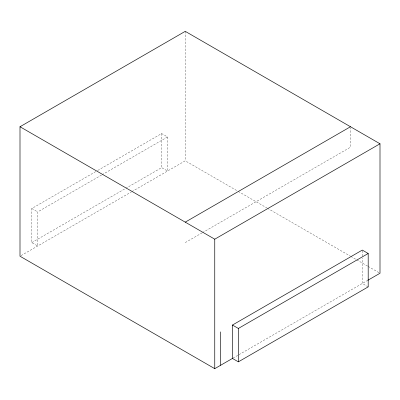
<?xml version="1.0" encoding="UTF-8"?>
<svg xmlns="http://www.w3.org/2000/svg" width="400" height="400" viewBox="0 0 400 400"><rect width="100%" height="100%" fill="white"/><g stroke="black" fill="none" stroke-linecap="round" stroke-linejoin="round"><path stroke-width="0.3" stroke-dasharray="2 1.5" d="M101.54 175.07L37.705 211.925L37.705 246L31.805 242.59L31.805 208.52L97.26 170.725M97.805 170.415L161.64 133.56L167.54 136.965L167.54 171.04L161.64 167.63L125.935 188.245M102.08 174.76L167.54 136.965M31.805 242.59L125.395 188.56M21.075 255.6L131.295 191.965M131.835 191.655L185.245 160.815L237.72 191.115M185.245 242.59L201.985 232.925M202.525 232.615L350.49 147.185L350.49 127.98M233 358.125L238.41 355.005M238.95 354.69L367.125 280.69M238.26 191.425L266.935 207.98M267.475 208.29L350.245 256.08M350.785 256.39L356.195 259.515M356.74 259.825L367.555 266.075M368.1 266.385L378.92 272.635M368.195 286.885L362.295 283.48L362.295 258.125M31.805 208.52L37.705 211.925M362.295 250.705L362.295 257.51M185.245 31.34L185.245 160.815M161.64 133.56L161.64 167.63"/><path stroke-width="0.6" d="M232.46 358.44L232.46 325.05L362.295 250.085L368.195 253.495L368.195 286.885L238.36 361.845L232.46 358.44L214.755 368.66L20 256.22L20 126.745L185.245 31.34L380 143.78L380 273.255L367.66 280.38M185.245 222.145L350.49 126.745M20 126.745L214.755 239.185L380 143.78M232.46 325.05L238.36 328.455L368.195 253.495M238.36 328.455L238.36 361.845M220.655 331.86L220.655 365.255M214.755 239.185L214.755 368.66"/></g></svg>
